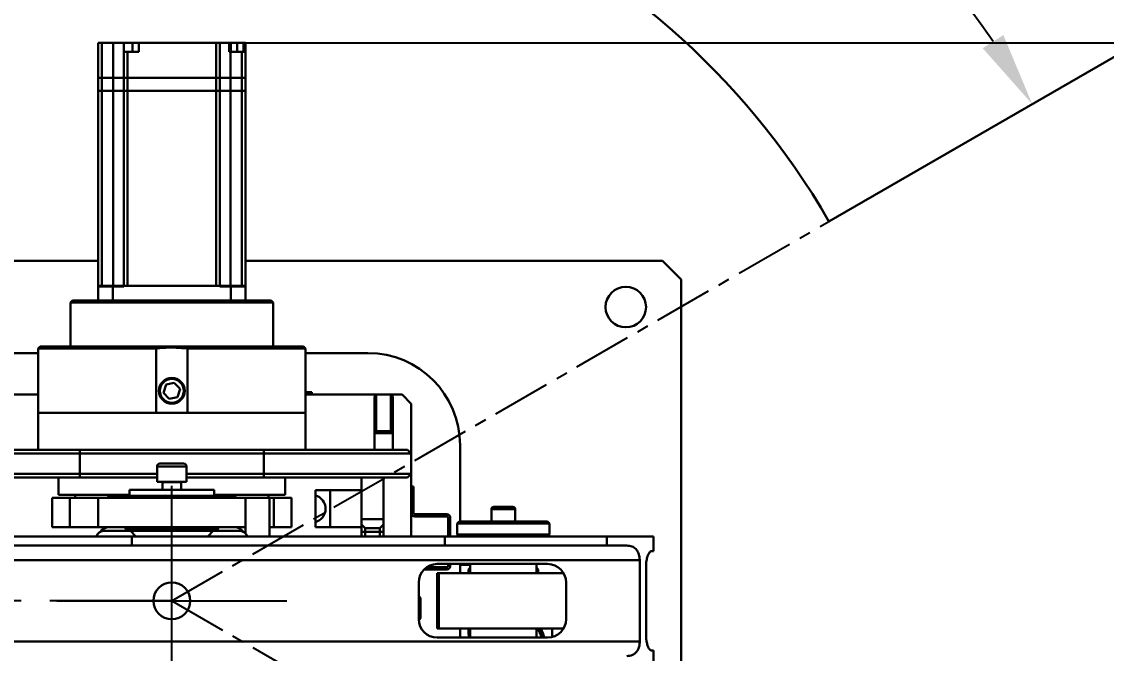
# Model space of a CAD drawing. Header units: millimetres. Extents: x -2601 to 21461, y 11492 to 21077.
# Drawn here: x 8047 to 8636, y 12895 to 13238 of the extents above; entities that cross this region are included whole.
import ezdxf

# ---------------------------------------------------------------- set-up
doc = ezdxf.new("R2010")
doc.units = ezdxf.units.MM
doc.header["$PDSIZE"] = -1
doc.linetypes.add('CENTER', pattern=[50.8, 31.75, -6.35, 6.35, -6.35])
doc.styles.get("Standard").update_dxf_attribs({"font": ''})
doc.styles.get('Standard').set_extended_font_data('HYSWLongFangSong')
doc.dimstyles.new('ISO-25', dxfattribs={"dimscale": 25, "dimtxt": 3.5, "dimasz": 1.6, "dimexe": 1.25, "dimexo": 0.625, "dimtad": 1, "dimdec": 0, "dimzin": 9, "dimdsep": 46, "dimtxsty": 'Standard', "dimcen": 2.5, "dimadec": 0, "dimazin": 2, "dimtfac": 1, "dimtdec": 0, "dimtofl": 0, "dimtmove": 0, "dimatfit": 3, "dimfxl": 1, "dimarcsym": 0})

# ---------------------------------------------------------------- blocks, each defined once
blk = doc.blocks.new('*D15')
at = {"color": 0, "lineweight": -2}
blk.add_line((8046.85, 12923.82), (7557.94, 12923.82), dxfattribs=at)
blk.add_arc((8128.61, 12923.82), 539.42, 34.24969, 175.75031, dxfattribs=at)
at = {"color": 0}
for points in [[(8580.13, 13230.95), (8568.84, 13223.86), (8595.76, 13193.53)], [(7597.34, 12963.55), (7584.01, 12964.04), (7589.19, 12923.82)]]:
    blk.add_solid(points, dxfattribs=at)
at = {"layer": 'Defpoints', "color": 0}
for p in [(9360.96, 13635.32), (8222.28, 13455.04), (8485.41, 13129.82), (8062.47, 12923.82), (8128.61, 12923.82)]:
    blk.add_point(p, dxfattribs=at)
at = {"color": 0, "insert": (7925.12, 13486.98), "char_height": 87.5, "attachment_point": 5, "rotation": 19.867}
blk.add_mtext('150°', dxfattribs=at)
blk = doc.blocks.new('*D16')
at = {"color": 0, "lineweight": -2}
for p, q in [((8046.85, 12923.82), (7569.73, 12923.82)), ((8498.94, 12710.01), (8612.61, 12644.38))]:
    blk.add_line(p, q, dxfattribs=at)
blk.add_arc((8128.61, 12923.82), 527.63, 184.34471, 325.65529, dxfattribs=at)
at = {"color": 0}
for points in [[(7595.84, 12883.6), (7609.16, 12884.1), (7600.98, 12923.82)], [(8558.6, 12629.7), (8569.89, 12622.6), (8585.54, 12660.01)]]:
    blk.add_solid(points, dxfattribs=at)
at = {"layer": 'Defpoints', "color": 0}
for p in [(8062.47, 12923.82), (8128.61, 12923.82), (8128.61, 12923.82), (8485.41, 12717.82), (7789.46, 12519.64)]:
    blk.add_point(p, dxfattribs=at)
at = {"color": 0, "insert": (8007.42, 12471.53), "char_height": 87.5, "attachment_point": 5, "rotation": 345}
blk.add_mtext('150°', dxfattribs=at)
blk = doc.blocks.new('*D17')
at = {"color": 0, "lineweight": -2}
blk.add_line((7050.09, 13150.65), (6775.22, 13208.46), dxfattribs=at)
at = {"color": 0}
blk.add_solid([(6776.59, 13214.99), (6773.84, 13201.94), (6736.07, 13216.7)], dxfattribs=at)
at = {"layer": 'Defpoints', "color": 0}
for p in [(6736.07, 13216.7), (8128.61, 12923.82)]:
    blk.add_point(p, dxfattribs=at)
at = {"color": 0, "insert": (6944.44, 13233.55), "char_height": 87.5, "attachment_point": 5, "rotation": 348.12284}
blk.add_mtext('R1423', dxfattribs=at)
blk = doc.blocks.new('*D18')
at = {"color": 0, "lineweight": -2}
for p, q in [((7408.54, 13350.67), (7739.79, 13154.31)), ((8128.61, 12861.32), (8128.61, 12986.32)), ((8066.11, 12923.82), (8191.11, 12923.82))]:
    blk.add_line(p, q, dxfattribs=at)
at = {"color": 0}
blk.add_solid([(7743.19, 13160.04), (7736.39, 13148.57), (7774.2, 13133.91)], dxfattribs=at)
at = {"layer": 'Defpoints', "color": 0}
for p in [(7774.2, 13133.91), (8128.61, 12923.82)]:
    blk.add_point(p, dxfattribs=at)
at = {"color": 0, "insert": (7523.31, 13351.65), "char_height": 87.5, "attachment_point": 5, "rotation": 329.34141}
blk.add_mtext('R412', dxfattribs=at)
blk = doc.blocks.new('*D96')
at = {"color": 0, "lineweight": -2}
for p, q in [((8147.35, 13226.82), (8898.09, 13226.82)), ((8866.84, 13186.82), (8866.84, 12678.82)), ((8147.35, 12638.82), (8898.09, 12638.82))]:
    blk.add_line(p, q, dxfattribs=at)
at = {"color": 0}
for points in [[(8860.17, 13186.82), (8873.51, 13186.82), (8866.84, 13226.82)], [(8860.17, 12678.82), (8873.51, 12678.82), (8866.84, 12638.82)]]:
    blk.add_solid(points, dxfattribs=at)
at = {"layer": 'Defpoints', "color": 0}
for p in [(8131.72, 13226.82), (8131.72, 12638.82), (8866.84, 12638.82)]:
    blk.add_point(p, dxfattribs=at)
at = {"color": 0, "insert": (8807.47, 12932.82), "char_height": 87.5, "attachment_point": 5, "rotation": 90}
blk.add_mtext('588', dxfattribs=at)

msp = doc.modelspace()

# ---------------------------------------------------------------- linework, layer by layer
at = {"color": 7, "linetype": 'ByBlock', "lineweight": 30}
msp.add_line((8485.41, 13129.82), (9360.96, 13635.32), dxfattribs=at)
at = {"color": 161, "lineweight": 30, "true_color": 0x67adff}
for p, q in [((8090.61, 13226.82), (8088.61, 13226.82)), ((8088.61, 13207.82), (8088.61, 13226.82)), ((8090.61, 13226.82), (8096.79, 13226.82)), ((8090.61, 13226.82), (8090.61, 13207.82)), ((8102.51, 13226.82), (8096.79, 13226.82)), ((8096.79, 13207.82), (8096.79, 13226.82)), ((8107.23, 13226.82), (8102.51, 13226.82)), ((8102.51, 13226.82), (8102.51, 13221.82)), ((8110.73, 13226.82), (8107.23, 13226.82)), ((8107.23, 13221.82), (8107.23, 13226.82)), ((8110.73, 13226.82), (8152.71, 13226.82)), ((8110.73, 13221.82), (8110.73, 13226.82)), ((8152.71, 13207.82), (8152.71, 13226.82)), ((8154.71, 13226.82), (8152.71, 13226.82)), ((8154.71, 13226.82), (8154.71, 13207.82)), ((8159.79, 13226.82), (8154.71, 13226.82)), ((8160.68, 13226.82), (8159.79, 13226.82)), ((8159.79, 13226.82), (8159.79, 13221.82)), ((8164.18, 13226.82), (8160.68, 13226.82)), ((8160.68, 13226.82), (8160.68, 13221.82)), ((8167.61, 13226.82), (8164.18, 13226.82)), ((8164.18, 13226.82), (8164.18, 13221.82)), ((8168.61, 13226.82), (8167.61, 13226.82)), ((8167.61, 13221.82), (8167.61, 13226.82)), ((8168.61, 13226.82), (8168.61, 13221.82)), ((8102.51, 13207.82), (8102.51, 13221.82)), ((8104.51, 13221.82), (8102.51, 13221.82)), ((8104.51, 13221.82), (8104.51, 13207.82)), ((8104.51, 13221.82), (8110.73, 13221.82)), ((8160.41, 13221.82), (8159.79, 13221.82)), ((8160.41, 13221.82), (8160.41, 13207.82)), ((8166.61, 13221.82), (8160.41, 13221.82)), ((8168.61, 13221.82), (8166.61, 13221.82)), ((8166.61, 13207.82), (8166.61, 13221.82)), ((8168.61, 13221.82), (8168.61, 13207.82)), ((8090.61, 13207.82), (8088.61, 13207.82)), ((8088.61, 13200.62), (8088.61, 13207.82)), ((8090.61, 13207.82), (8096.79, 13207.82)), ((8090.61, 13207.82), (8090.61, 13200.62)), ((8102.49, 13207.82), (8096.79, 13207.82)), ((8096.79, 13200.62), (8096.79, 13207.82)), ((8104.49, 13207.82), (8102.49, 13207.82)), ((8102.49, 13200.62), (8102.49, 13207.82)), ((8102.51, 13207.82), (8104.51, 13207.82)), ((8104.49, 13207.82), (8152.73, 13207.82)), ((8104.49, 13207.82), (8104.49, 13200.62)), ((8104.51, 13207.82), (8152.71, 13207.82)), ((8152.71, 13207.82), (8154.71, 13207.82)), ((8154.73, 13207.82), (8152.73, 13207.82)), ((8152.73, 13200.62), (8152.73, 13207.82)), ((8160.43, 13207.82), (8154.73, 13207.82)), ((8154.73, 13207.82), (8154.73, 13200.62)), ((8160.43, 13207.82), (8166.61, 13207.82)), ((8160.43, 13207.82), (8160.43, 13200.62)), ((8166.61, 13200.62), (8166.61, 13207.82)), ((8166.61, 13207.82), (8168.61, 13207.82)), ((8168.61, 13207.82), (8168.61, 13200.62)), ((8088.61, 13200.62), (8090.61, 13200.62)), ((8088.61, 13094.82), (8088.61, 13200.62)), ((8090.61, 13200.62), (8096.79, 13200.62)), ((8090.61, 13200.62), (8090.61, 13094.82)), ((8096.79, 13200.62), (8102.49, 13200.62)), ((8096.79, 13094.82), (8096.79, 13200.62)), ((8102.49, 13200.62), (8104.49, 13200.62)), ((8102.49, 13094.82), (8102.49, 13200.62)), ((8104.49, 13200.62), (8152.73, 13200.62)), ((8104.49, 13200.62), (8104.49, 13094.82)), ((8152.73, 13200.62), (8154.73, 13200.62)), ((8152.73, 13094.82), (8152.73, 13200.62)), ((8154.73, 13200.62), (8160.43, 13200.62)), ((8154.73, 13200.62), (8154.73, 13094.82)), ((8160.43, 13200.62), (8166.61, 13200.62)), ((8160.43, 13200.62), (8160.43, 13094.82)), ((8166.61, 13200.62), (8168.61, 13200.62)), ((8166.61, 13094.82), (8166.61, 13200.62)), ((8168.61, 13200.62), (8168.61, 13094.82)), ((8088.61, 13108.32), (7995.11, 13108.32)), ((8395.11, 13108.32), (8168.61, 13108.32)), ((8405.11, 13098.32), (8395.11, 13108.32)), ((8405.11, 12860.82), (8405.11, 13098.32)), ((8088.61, 13094.82), (8096.79, 13094.82)), ((8088.61, 13094.82), (8088.61, 13094.52)), ((8096.61, 13094.52), (8088.61, 13094.52)), ((8088.61, 13086.82), (8088.61, 13094.52)), ((8096.61, 13094.52), (8096.61, 13086.82)), ((8102.49, 13094.52), (8096.61, 13094.52)), ((8102.49, 13094.82), (8096.79, 13094.82)), ((8096.79, 13094.52), (8096.79, 13094.82)), ((8096.79, 13094.82), (8102.49, 13094.82)), ((8096.79, 13094.82), (8096.79, 13094.82)), ((8102.49, 13094.82), (8154.73, 13094.82)), ((8102.49, 13094.52), (8102.49, 13094.82)), ((8104.49, 13094.82), (8152.73, 13094.82)), ((8160.43, 13094.82), (8154.73, 13094.82)), ((8154.73, 13094.82), (8154.73, 13094.52)), ((8154.73, 13094.82), (8160.43, 13094.82)), ((8160.61, 13094.52), (8154.73, 13094.52)), ((8160.43, 13094.82), (8168.61, 13094.82)), ((8160.43, 13094.82), (8160.43, 13094.52)), ((8168.61, 13094.52), (8160.61, 13094.52)), ((8160.61, 13086.82), (8160.61, 13094.52)), ((8168.61, 13094.52), (8168.61, 13094.82)), ((8168.61, 13094.52), (8168.61, 13086.82)), ((8074.61, 13086.82), (8073.61, 13085.82)), ((8073.61, 13085.82), (8073.61, 13061.82)), ((8183.61, 13085.82), (8073.61, 13085.82)), ((8074.61, 13086.82), (8128.61, 13086.82)), ((8128.61, 13086.82), (8182.61, 13086.82)), ((8183.61, 13085.82), (8182.61, 13086.82)), ((8183.61, 13061.82), (8183.61, 13085.82)), ((8057.11, 13061.82), (8056.11, 13060.82)), ((8057.11, 13061.82), (8128.61, 13061.82)), ((8128.61, 13061.82), (8200.11, 13061.82)), ((8201.11, 13060.82), (8200.11, 13061.82)), ((8056.11, 13058.32), (7995.11, 13058.32)), ((8056.11, 13060.82), (8056.11, 13025.82)), ((8120.11, 13060.82), (8056.11, 13060.82)), ((8120.11, 13025.82), (8120.11, 13060.82)), ((8201.11, 13060.82), (8137.11, 13060.82)), ((8137.11, 13060.82), (8137.11, 13025.82)), ((8201.11, 13025.82), (8201.11, 13060.82)), ((8235.11, 13058.32), (8201.11, 13058.32)), ((8125.47, 13041.21), (8124.1, 13036.8)), ((8129.98, 13042.23), (8125.47, 13041.21)), ((8133.11, 13038.84), (8129.98, 13042.23)), ((8131.74, 13034.43), (8133.11, 13038.84)), ((8056.11, 13035.82), (8003.61, 13035.82)), ((8124.1, 13036.8), (8127.24, 13033.41)), ((8127.24, 13033.41), (8131.74, 13034.43)), ((8201.11, 13037.02), (8201.61, 13037.02)), ((8201.11, 13035.82), (8201.61, 13035.82)), ((8201.61, 13035.82), (8201.61, 13037.02)), ((8201.61, 13037.02), (8204.61, 13037.02)), ((8202.81, 13035.82), (8201.61, 13035.82)), ((8253.61, 13035.82), (8202.81, 13035.82)), ((8204.61, 13037.02), (8204.61, 13035.82)), ((8238.61, 13034.81), (8239.61, 13035.82)), ((8238.61, 13014.81), (8238.61, 13034.81)), ((8239.61, 13035.82), (8239.61, 13015.97)), ((8239.61, 13035.82), (8247.61, 13035.82)), ((8247.61, 13035.82), (8248.61, 13034.81)), ((8247.61, 13015.97), (8247.61, 13035.82)), ((8248.61, 13034.81), (8248.61, 13014.81)), ((8258.61, 13030.82), (8253.61, 13035.82)), ((8258.61, 13003.82), (8258.61, 13030.82)), ((8056.11, 13025.82), (8056.11, 13005.82)), ((8201.11, 13025.82), (8056.11, 13025.82)), ((8056.11, 13025.82), (8120.11, 13025.82)), ((8137.11, 13025.82), (8201.11, 13025.82)), ((8201.11, 13005.82), (8201.11, 13025.82)), ((8238.62, 13014.82), (8238.61, 13014.81)), ((8238.61, 13005.82), (8238.61, 13014.81)), ((8238.62, 13014.82), (8239.61, 13015.97)), ((8248.6, 13014.82), (8238.62, 13014.82)), ((8239.61, 13015.97), (8247.61, 13015.97)), ((8247.61, 13015.97), (8248.6, 13014.82)), ((8248.61, 13014.81), (8248.6, 13014.82)), ((8248.61, 13005.82), (8248.61, 13014.81)), ((8078.61, 13003.82), (7998.61, 13003.82)), ((8000.61, 13005.82), (8078.61, 13005.82)), ((8078.61, 13005.82), (8078.61, 13003.82)), ((8078.61, 13005.82), (8178.61, 13005.82)), ((8078.61, 13003.82), (8078.61, 12992.82)), ((8178.61, 13003.82), (8078.61, 13003.82)), ((8178.61, 13005.82), (8256.61, 13005.82)), ((8178.61, 13005.82), (8178.61, 13003.82)), ((8178.61, 12992.82), (8178.61, 13003.82)), ((8258.61, 13003.82), (8178.61, 13003.82)), ((8256.61, 13005.82), (8258.61, 13003.82)), ((8258.61, 13003.82), (8258.61, 12992.82)), ((8285.11, 12966.82), (8285.11, 13008.32)), ((8120.61, 12996.8), (8120.61, 12988.37)), ((8136.61, 12996.8), (8120.61, 12996.8)), ((8122.18, 12998.37), (8135.04, 12998.37)), ((8136.61, 12988.37), (8136.61, 12996.8)), ((7998.61, 12992.82), (8078.61, 12992.82)), ((8078.61, 12990.82), (8000.61, 12990.82)), ((8067.11, 12990.82), (8067.11, 12981.32)), ((8078.61, 12992.82), (8120.61, 12992.82)), ((8078.61, 12992.82), (8078.61, 12990.82)), ((8120.61, 12990.82), (8078.61, 12990.82)), ((8136.61, 12992.82), (8178.61, 12992.82)), ((8178.61, 12990.82), (8136.61, 12990.82)), ((8178.61, 12992.82), (8258.61, 12992.82)), ((8178.61, 12992.82), (8178.61, 12990.82)), ((8256.61, 12990.82), (8178.61, 12990.82)), ((8190.11, 12981.32), (8190.11, 12990.82)), ((8231.61, 12990.82), (8231.61, 12968.2)), ((8243.61, 12990.82), (8243.61, 12968.2)), ((8258.61, 12992.82), (8256.61, 12990.82)), ((8258.61, 12984.02), (8258.61, 12992.82)), ((8120.61, 12988.37), (8125.62, 12988.37)), ((8123.61, 12988.17), (8123.61, 12984.07)), ((8123.61, 12988.17), (8126.74, 12988.17)), ((8125.62, 12988.37), (8136.61, 12988.37)), ((8126.74, 12988.17), (8133.61, 12988.17)), ((8133.61, 12984.07), (8133.61, 12988.17)), ((8258.61, 12985.82), (8259.81, 12985.82)), ((8259.81, 12985.82), (8259.81, 12982.82)), ((8063.61, 12963.82), (8063.61, 12979.82)), ((8063.61, 12979.82), (8073.22, 12979.82)), ((8067.11, 12981.32), (8105.61, 12981.32)), ((8073.22, 12979.82), (8073.22, 12963.82)), ((8073.22, 12979.82), (8088.61, 12979.82)), ((8076.11, 12981.32), (8076.11, 12979.82)), ((8088.61, 12963.82), (8088.61, 12979.82)), ((8088.61, 12979.82), (8168.61, 12979.82)), ((8095.44, 12980.87), (8095.33, 12980.87)), ((8161.88, 12980.87), (8095.44, 12980.87)), ((8105.61, 12984.07), (8105.61, 12980.87)), ((8144.25, 12984.07), (8105.61, 12984.07)), ((8151.61, 12984.07), (8144.25, 12984.07)), ((8151.61, 12980.87), (8151.61, 12984.07)), ((8151.61, 12981.32), (8190.11, 12981.32)), ((8181.61, 12979.82), (8168.61, 12979.82)), ((8168.61, 12979.82), (8168.61, 12963.82)), ((8181.11, 12979.82), (8181.11, 12981.32)), ((8181.61, 12979.82), (8181.61, 12958.82)), ((8183.99, 12979.82), (8181.61, 12979.82)), ((8183.99, 12963.82), (8183.99, 12979.82)), ((8183.99, 12979.82), (8193.61, 12979.82)), ((8193.61, 12979.82), (8193.61, 12963.82)), ((8206.61, 12981.05), (8206.61, 12983.82)), ((8206.61, 12983.82), (8214.61, 12983.82)), ((8206.61, 12981.05), (8206.61, 12966.59)), ((8214.61, 12983.82), (8214.61, 12963.82)), ((8214.61, 12983.82), (8231.61, 12983.82)), ((8231.61, 12963.82), (8231.61, 12983.82)), ((8258.61, 12982.82), (8258.61, 12984.02)), ((8258.61, 12982.82), (8258.61, 12971.56)), ((8259.81, 12982.82), (8258.61, 12982.82)), ((8259.81, 12982.82), (8259.81, 12971.56)), ((8302.11, 12973.55), (8302.11, 12966.82)), ((8302.36, 12973.55), (8302.11, 12973.55)), ((8315.11, 12973.55), (8302.36, 12973.55)), ((8303.38, 12974.82), (8303.58, 12974.82)), ((8303.58, 12974.82), (8313.84, 12974.82)), ((8315.11, 12966.82), (8315.11, 12973.55)), ((8231.61, 12968.2), (8243.61, 12968.2)), ((8243.61, 12968.2), (8243.61, 12965.19)), ((8258.61, 12958.82), (8258.61, 12971.56)), ((8258.61, 12971.56), (8259.81, 12971.56)), ((8260.54, 12970.82), (8260.54, 12969.62)), ((8260.54, 12970.82), (8277.87, 12970.82)), ((8260.54, 12969.62), (8277.87, 12969.62)), ((8277.87, 12969.62), (8277.87, 12970.82)), ((8278.61, 12968.89), (8278.61, 12958.82)), ((8279.81, 12968.89), (8278.61, 12968.89)), ((8279.81, 12968.89), (8279.81, 12958.82)), ((8073.22, 12963.82), (8063.61, 12963.82)), ((8073.22, 12963.82), (8088.61, 12963.82)), ((8168.61, 12963.82), (8088.61, 12963.82)), ((8091.44, 12961.82), (8103.61, 12961.82)), ((8103.61, 12963.02), (8103.61, 12961.82)), ((8153.61, 12963.02), (8103.61, 12963.02)), ((8153.61, 12961.82), (8103.61, 12961.82)), ((8106.11, 12961.82), (8109.11, 12958.82)), ((8148.11, 12958.82), (8151.11, 12961.82)), ((8153.61, 12961.82), (8153.61, 12963.02)), ((8153.61, 12961.82), (8165.78, 12961.82)), ((8168.61, 12963.82), (8168.61, 12960.29)), ((8183.99, 12963.82), (8181.61, 12963.82)), ((8193.61, 12963.82), (8183.99, 12963.82)), ((8206.61, 12963.82), (8206.61, 12966.59)), ((8214.61, 12963.82), (8206.61, 12963.82)), ((8214.61, 12963.82), (8231.61, 12963.82)), ((8231.61, 12965.19), (8233.61, 12963.19)), ((8231.61, 12963.82), (8231.61, 12963.19)), ((8231.61, 12963.19), (8231.61, 12961.2)), ((8241.61, 12963.19), (8233.61, 12963.19)), ((8233.61, 12961.2), (8233.61, 12963.19)), ((8241.61, 12963.19), (8243.61, 12965.19)), ((8241.61, 12961.2), (8241.61, 12963.19)), ((8243.61, 12963.19), (8243.61, 12965.19)), ((8243.61, 12961.2), (8243.61, 12963.19)), ((8284.61, 12966.82), (8283.61, 12965.82)), ((8283.61, 12965.82), (8283.61, 12959.82)), ((8294.89, 12965.82), (8283.61, 12965.82)), ((8284.61, 12966.82), (8295.44, 12966.82)), ((8333.61, 12965.82), (8294.89, 12965.82)), ((8295.44, 12966.82), (8332.61, 12966.82)), ((8333.61, 12965.82), (8332.61, 12966.82)), ((8333.61, 12959.82), (8333.61, 12965.82)), ((7426.07, 12958.82), (8106.91, 12958.82)), ((8106.91, 12953.82), (8106.91, 12958.82)), ((8106.91, 12958.82), (8276.91, 12958.82)), ((8233.61, 12961.2), (8231.61, 12961.2)), ((8231.61, 12958.82), (8231.61, 12961.2)), ((8241.61, 12961.2), (8233.61, 12961.2)), ((8233.61, 12961.2), (8233.61, 12958.82)), ((8243.61, 12961.2), (8241.61, 12961.2)), ((8241.61, 12958.82), (8241.61, 12961.2)), ((8243.61, 12961.2), (8243.61, 12958.82)), ((8276.91, 12953.82), (8276.91, 12958.82)), ((8276.91, 12958.82), (8364.89, 12958.82)), ((8283.61, 12959.82), (8284.61, 12958.82)), ((8283.61, 12959.82), (8294.89, 12959.82)), ((8294.89, 12959.82), (8333.61, 12959.82)), ((8332.61, 12958.82), (8333.61, 12959.82)), ((8364.89, 12953.82), (8364.89, 12958.82)), ((8364.89, 12958.82), (8390.11, 12958.82)), ((8390.11, 12950.82), (8390.11, 12958.82)), ((7455.65, 12953.82), (8106.91, 12953.82)), ((8106.91, 12953.82), (8276.91, 12953.82)), ((8276.91, 12953.82), (8364.89, 12953.82)), ((8364.89, 12953.82), (8375.58, 12953.82)), ((8390.11, 12950.82), (8388.91, 12950.82)), ((7410.03, 12945.82), (8382.68, 12945.82)), ((8332.68, 12943.82), (8272.68, 12943.82)), ((8278.61, 12943.82), (8278.61, 12942.76)), ((8279.81, 12943.82), (8279.81, 12942.76)), ((8285.11, 12938.82), (8285.11, 12943.82)), ((8290.61, 12943.82), (8290.61, 12938.82)), ((8326.61, 12938.82), (8326.61, 12943.82)), ((8382.68, 12945.82), (8382.68, 12901.82)), ((8277.87, 12940.82), (8265.54, 12940.82)), ((8277.87, 12942.02), (8266.96, 12942.02)), ((8272.61, 12938.82), (8272.61, 12908.82)), ((8272.61, 12938.82), (8273.61, 12938.82)), ((8273.61, 12938.82), (8273.61, 12908.82)), ((8273.61, 12938.82), (8341.34, 12938.82)), ((8277.87, 12940.82), (8277.87, 12942.02)), ((8278.61, 12942.76), (8279.81, 12942.76)), ((8285.11, 12943.32), (8290.61, 12943.32)), ((8290.61, 12941.82), (8289.61, 12940.82)), ((8289.61, 12940.82), (8289.61, 12938.82)), ((8290.61, 12940.82), (8289.61, 12940.82)), ((8327.61, 12940.82), (8326.61, 12941.82)), ((8327.61, 12940.82), (8326.61, 12940.82)), ((8327.61, 12938.82), (8327.61, 12940.82)), ((8327.75, 12938.82), (8327.61, 12938.93)), ((8386.11, 12942.82), (8386.11, 12904.82)), ((8262.68, 12933.82), (8262.68, 12913.82)), ((8342.68, 12913.82), (8342.68, 12933.82)), ((8263.61, 12925.05), (8263.61, 12914.59)), ((8272.61, 12908.82), (8273.61, 12908.82)), ((8273.61, 12908.82), (8341.34, 12908.82)), ((8285.11, 12903.82), (8285.11, 12908.82)), ((8290.61, 12908.82), (8290.61, 12903.82)), ((8326.61, 12903.82), (8326.61, 12908.82)), ((8335.11, 12904.12), (8335.11, 12908.82)), ((8272.68, 12903.82), (8332.68, 12903.82)), ((7418.61, 12901.82), (8382.68, 12901.82)), ((8388.91, 12896.82), (8390.11, 12896.82)), ((8390.11, 12888.82), (8390.11, 12896.82))]:
    msp.add_line(p, q, dxfattribs=at)
at = {"color": 1, "linetype": 'CENTER'}
for q in [(8485.41, 13129.82), (8485.41, 12717.82)]:
    msp.add_line((8128.61, 12923.82), q, dxfattribs=at)
msp.add_line((8128.61, 12923.82), (8062.47, 12923.82))
at = {"color": 161, "lineweight": 30, "true_color": 0x67adff, "flags": 128}
for points in [[(8289.64, 12908.82), (8289.74, 12907), (8289.91, 12903.82)], [(8330.34, 12903.82), (8329.51, 12906.44), (8328.51, 12908.82)]]:
    msp.add_lwpolyline(points, dxfattribs=at)
at = {"color": 161, "lineweight": 30, "true_color": 0x67adff}
for centre, radius in [((8375.11, 13083.32), 11), ((8128.61, 13037.82), 7), ((8128.61, 13037.82), 6.5), ((8128.61, 12923.82), 10)]:
    msp.add_circle(centre, radius, dxfattribs=at)
at = {"color": 7, "linetype": 'ByBlock', "lineweight": 30}
msp.add_arc((8128.61, 12923.82), 412, 30, 330, dxfattribs=at)
at = {"color": 161, "lineweight": 30, "true_color": 0x67adff}
for centre, radius, start, end in [((8235.11, 13008.32), 50, 0, 90), ((8122.18, 12996.8), 1.57, 90, 180), ((8135.04, 12996.8), 1.57, 0, 90), ((8123.41, 12988.17), 0.2, 0, 90), ((8133.81, 12988.17), 0.2, 90, 180), ((8095.33, 12979.1), 1.78, 90, 155.89245), ((8095.44, 12979.1), 1.77, 90.02555, 156.03289), ((8161.88, 12979.1), 1.78, 24.10755, 90), ((8204.61, 12973.82), 7.5, 285.46601, 74.53399), ((8303.38, 12973.55), 1.27, 90, 180), ((8313.84, 12973.55), 1.27, 0, 90), ((8260.54, 12971.56), 1.94, 180, 270), ((8260.54, 12971.56), 0.737, 180, 270), ((8277.87, 12968.89), 1.94, 0, 90), ((8277.87, 12968.89), 0.737, 0, 90), ((8091.91, 12957.49), 4.35, 96.2183, 162.24379), ((8094.61, 12957.82), 6, 90, 144.39631), ((8104.33, 12964.8), 1.78, 213.31871, 270), ((8104.48, 12964.78), 1.76, 213.04892, 269.97452), ((8152.88, 12964.8), 1.78, 270, 326.68129), ((8162.61, 12957.82), 6, 35.60369, 90), ((8165.31, 12957.49), 4.36, 17.79037, 83.75482), ((8272.68, 12933.82), 10, 90, 180), ((8332.68, 12933.82), 10, 0, 90), ((8277.87, 12942.76), 1.94, 270, 0), ((8277.87, 12942.76), 0.737, 270, 0), ((8262.34, 12925.05), 1.27, 0, 74.24107), ((8262.34, 12914.59), 1.27, 286.23513, 0), ((8272.68, 12913.82), 10, 180, 270), ((8301.84, 12896.23), 28.5, 15.45772, 26.22938), ((8301.84, 12896.23), 30, 14.667, 24.82623), ((8332.68, 12913.82), 10, 270, 0)]:
    msp.add_arc(centre, radius, start, end, dxfattribs=at)
for points, knots in [([(8137.11, 13060.82), (8134.47, 13061.05), (8129.15, 13061.51), (8123.46, 13061.2), (8120.45, 13060.86), (8120.11, 13060.82)], [0, 0, 0, 0, 0.466436, 0.938568, 1, 1, 1, 1]), ([(8375.58, 12953.82), (8376.57, 12953.74), (8378.39, 12953.59), (8380.48, 12952.23), (8381.87, 12950.24), (8382.58, 12948), (8382.65, 12946.44), (8382.68, 12945.82)], [0, 0, 0, 0, 0.2719291, 0.499933, 0.686776, 0.8747176, 1, 1, 1, 1]), ([(8388.91, 12950.82), (8388.67, 12950.73), (8388.18, 12950.54), (8387.3, 12949.08), (8386.55, 12946.94), (8386.15, 12944.68), (8386.12, 12943.28), (8386.11, 12942.82)], [0, 0, 0, 0, 0.223532, 0.44684, 0.674363, 0.893216, 1, 1, 1, 1]), ([(8386.11, 12904.82), (8386.14, 12903.98), (8386.22, 12902.29), (8386.76, 12900.02), (8387.5, 12898.19), (8388.28, 12897.03), (8388.72, 12896.89), (8388.91, 12896.82)], [0, 0, 0, 0, 0.196112, 0.391873, 0.597288, 0.81901, 1, 1, 1, 1]), ([(8382.68, 12901.82), (8382.64, 12901.05), (8382.55, 12899.5), (8381.84, 12897.43), (8380.62, 12895.56), (8379, 12894.44), (8377.21, 12893.9), (8376.12, 12893.85), (8375.58, 12893.82)], [0, 0, 0, 0, 0.1556193, 0.3109629, 0.4734552, 0.703389, 0.8516069, 1, 1, 1, 1])]:
    msp.add_open_spline(points, degree=3, knots=knots, dxfattribs=at)

# ---------------------------------------------------------------- dimensions: what is measured, and where the dimension line sits
dim = msp.add_angular_dim_2l(base=(8222.28, 13455.04), line1=((8128.61, 12923.82), (8062.47, 12923.82)), line2=((8485.41, 13129.82), (9360.96, 13635.32)), dimstyle='ISO-25')
dim.commit()
dim.dimension.update_dxf_attribs({"geometry": '*D15', "text_midpoint": (7945.29, 13431.14), "dimtype": 162})
for mpoint, picture, middle in [((7774.2, 13133.91), '*D18', (7493.04, 13300.58)), ((6736.07, 13216.7), '*D17', (6932.22, 13175.44))]:
    dim = msp.add_radius_dim(center=(8128.61, 12923.82), mpoint=mpoint, dimstyle='ISO-25')
    dim.commit()
    dim.dimension.update_dxf_attribs({"geometry": picture, "text_midpoint": middle, "dimtype": 164})
dim = msp.add_linear_dim(base=(8866.84, 12638.82), p1=(8131.72, 13226.82), p2=(8131.72, 12638.82), angle=90, dimstyle='ISO-25')
dim.commit()
dim.dimension.update_dxf_attribs({"geometry": '*D96', "text_midpoint": (8807.47, 12932.82)})
dim = msp.add_angular_dim_2l(base=(7789.46, 12519.64), line1=((8128.61, 12923.82), (8062.47, 12923.82)), line2=((8128.61, 12923.82), (8485.41, 12717.82)), dimstyle='ISO-25')
dim.commit()
dim.dimension.update_dxf_attribs({"geometry": '*D16', "text_midpoint": (8007.42, 12471.53)})

doc.saveas('drawing.dxf')
